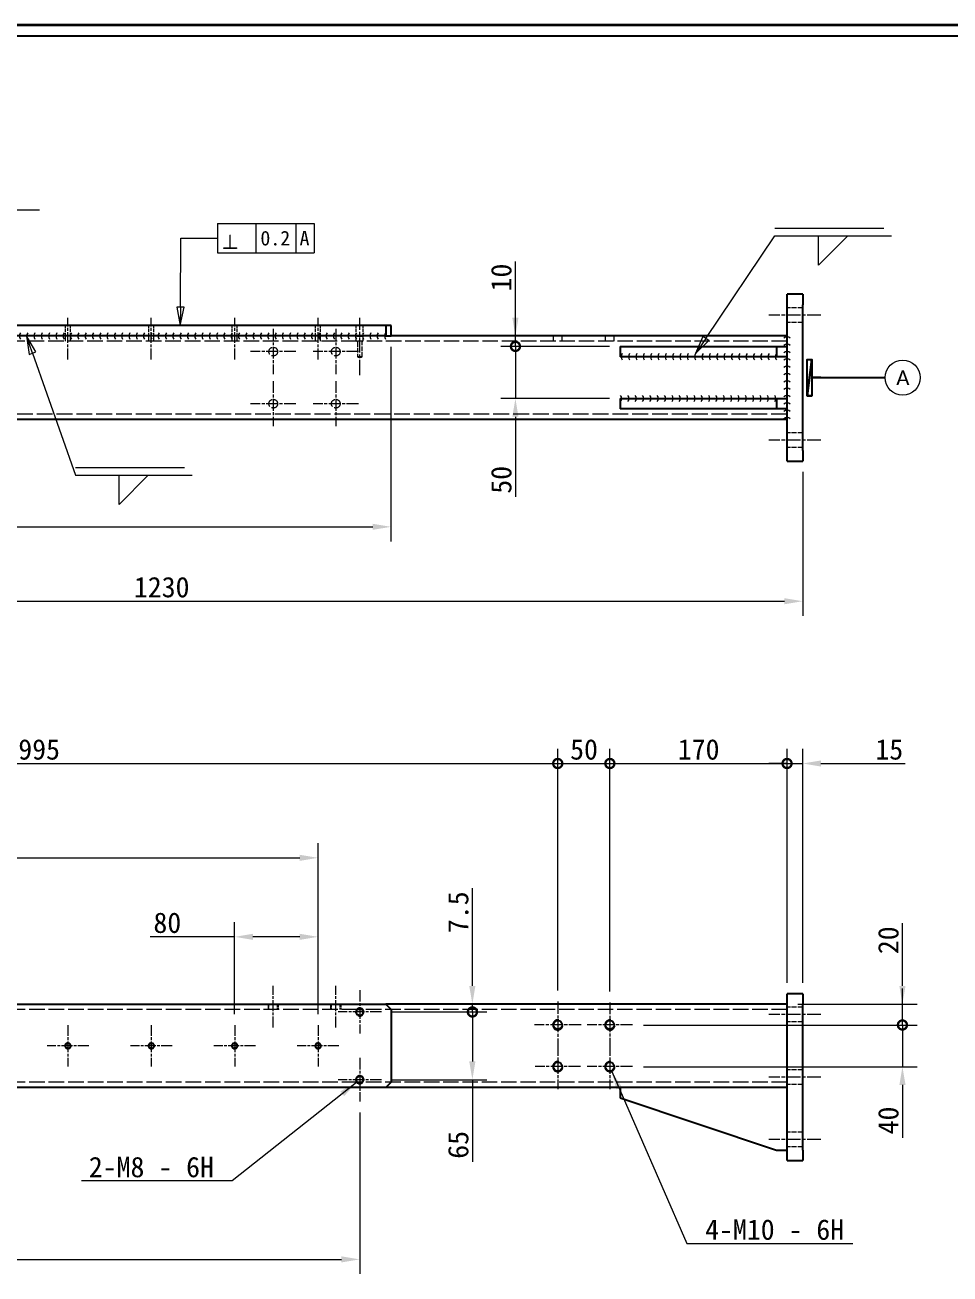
# Model space of a CAD drawing. Header units: millimetres. Extents: x 42 to 2902, y 38 to 2041.
# Drawn here: x 929 to 1816, y 842 to 2041 of the extents above; entities that cross this region are included whole.
import ezdxf

# ---------------------------------------------------------------- set-up
doc = ezdxf.new("R2010")
doc.units = ezdxf.units.MM
doc.header["$LTSCALE"] = 7
doc.linetypes.add('CHAIN', pattern=[0.3543, 0.2362, -0.0295, 0.0591, -0.0295])
doc.linetypes.add('DASHED', pattern=[0.2067, 0.1654, -0.0413])
for name, color, linetype, lineweight, true_color in [('中心标记 (ISO)', 1, 'CHAIN', 18, 0xff0000), ('中心线 (ISO)', 1, 'CHAIN', 18, 0xff0000), ('尺寸 (ISO)', 7, 'Continuous', 18, 0x008000), ('符号 (ISO)', 7, 'Continuous', 18, 0x008000), ('隐藏 (ISO)', 5, 'DASHED', 18, 0x0000ff)]:
    doc.layers.add(name, color=color, linetype=linetype, lineweight=lineweight, true_color=true_color)
for name, color, linetype, lineweight in [('可见 (ISO)', 7, 'Continuous', 25), ('可见窄的 (ISO)', 7, 'Continuous', 18), ('图框 (ISO)', 7, 'Continuous', 35)]:
    doc.layers.add(name, color=color, linetype=linetype, lineweight=lineweight)
doc.styles.add('文本样式100', font='AIGDT___.TTF')
doc.styles.add('文本样式179', font='calibri.ttf')
doc.styles.add('文本样式74', font='SimSun.ttf')
doc.styles.add('最新国标', font='simfang.ttf')
doc.styles.add('注释文本 (ISO)', font='simfang.ttf')
doc.dimstyles.new('默认 (GB)', dxfattribs={"dimscale": 7, "dimtxt": 2.8, "dimasz": 2.5, "dimexe": 2, "dimexo": 1.5, "dimgap": 0.5, "dimtad": 1, "dimtoh": 1, "dimdsep": 46, "dimtxsty": '最新国标', "dimcen": 0.09, "dimdle": 10, "dimclrd": 256, "dimclre": 256, "dimclrt": 256, "dimaunit": 1, "dimadec": 3, "dimazin": 2, "dimtfac": 0.535714, "dimtdec": 3, "dimtmove": 0, "dimatfit": 3, "dimfxl": 0, "dimtolj": 1, "dimlwd": -1, "dimlwe": -1, "dimarcsym": 0})
doc.dimstyles.new('默认 (GB)$7', dxfattribs={"dimscale": 7, "dimtxt": 2.8, "dimasz": 2.5, "dimexe": 2, "dimexo": 1.5, "dimgap": 0.5, "dimtad": 1, "dimtoh": 1, "dimdsep": 46, "dimtxsty": '最新国标', "dimcen": 0.09, "dimdle": 10, "dimclrd": 256, "dimclre": 256, "dimclrt": 256, "dimaunit": 1, "dimadec": 3, "dimazin": 2, "dimtfac": 0.535714, "dimtdec": 3, "dimtmove": 0, "dimatfit": 3, "dimfxl": 0, "dimtolj": 1, "dimlwd": -1, "dimlwe": -1, "dimarcsym": 0})

# ---------------------------------------------------------------- blocks, each defined once
blk = doc.blocks.new('图框 最新国标')
at = {"layer": '图框 (ISO)'}
blk.add_line((6, 291.5), (414.5, 291.5), dxfattribs=at)
at = {"layer": '图框 (ISO)', "color": 7, "linetype": 'Continuous', "lineweight": 25}
blk.add_line((18, 290), (413, 290), dxfattribs=at)
blk.add_line((18, 290), (413, 290), dxfattribs=at)
at = {"layer": '图框 (ISO)', "style": '文本样式74'}
blk.add_attdef('零件代号_001', (44.45, 287.25), '', height=2.5, rotation=180, dxfattribs=at)
blk = doc.blocks.new('*D6')
at = {"layer": 'Defpoints', "color": 0, "transparency": 16777216}
for p in [(445.1, 1662.1), (1675.1, 1622.1), (1675.1, 1487.6)]:
    blk.add_point(p, dxfattribs=at)
at = {"layer": '尺寸 (ISO)', "color": 116, "true_color": 0x00803f, "transparency": 16777216}
for p, q in [((445.1, 1651.6), (445.1, 1473.6)), ((1675.1, 1611.6), (1675.1, 1473.6)), ((462.6, 1487.6), (1657.6, 1487.6))]:
    blk.add_line(p, q, dxfattribs=at)
for points in [[(462.6, 1490.5), (462.6, 1484.7), (445.1, 1487.6)], [(1657.6, 1490.5), (1657.6, 1484.7), (1675.1, 1487.6)]]:
    blk.add_solid(points, dxfattribs=at)
at = {"layer": '尺寸 (ISO)', "transparency": 16777216, "insert": (1060.1, 1501), "char_height": 19.6, "attachment_point": 5, "style": '最新国标'}
blk.add_mtext('\\A1;1230', dxfattribs=at)
blk = doc.blocks.new('_DotSmall')
at = {"color": 0, "linetype": 'ByBlock', "const_width": 0.5}
blk.add_lwpolyline([(-0.0625, 0, 1), (0.0625, 0, 1)], format="xyb", close=True, dxfattribs=at)
blk = doc.blocks.new('*D7')
at = {"layer": 'Defpoints', "color": 0, "transparency": 16777216}
for p in [(1399.5, 1742.1), (1660.1, 1742.1), (1500.1, 1732.1)]:
    blk.add_point(p, dxfattribs=at)
at = {"layer": '尺寸 (ISO)', "color": 116, "true_color": 0x00803f, "transparency": 16777216}
for p, q in [((1399.5, 1759.6), (1399.5, 1813.7)), ((1399.5, 1732.1), (1399.5, 1742.1)), ((1489.6, 1732.1), (1385.5, 1732.1)), ((1399.5, 1732.1), (1399.5, 1714.6))]:
    blk.add_line(p, q, dxfattribs=at)
blk.add_solid([(1396.5, 1759.6), (1402.4, 1759.6), (1399.5, 1742.1)], dxfattribs=at)
at = {"layer": '尺寸 (ISO)', "color": 116, "true_color": 0x00803f, "transparency": 16777216, "xscale": 17.5, "yscale": 17.5, "zscale": 17.5, "rotation": 90}
blk.add_blockref('_DotSmall', (1399.5, 1732.1), dxfattribs=at)
at = {"layer": '尺寸 (ISO)', "transparency": 16777216, "insert": (1386, 1798.2), "char_height": 19.6, "attachment_point": 5, "rotation": 90, "style": '最新国标'}
blk.add_mtext('\\A1;10', dxfattribs=at)
blk = doc.blocks.new('*D9')
at = {"layer": 'Defpoints', "color": 0, "transparency": 16777216}
for p in [(1399.5, 1732.1), (1500.1, 1732.1), (1500.1, 1682.1)]:
    blk.add_point(p, dxfattribs=at)
at = {"layer": '尺寸 (ISO)', "color": 116, "true_color": 0x00803f, "transparency": 16777216}
for p, q in [((1399.5, 1732.1), (1399.5, 1767.1)), ((1489.6, 1732.1), (1385.5, 1732.1)), ((1399.5, 1732.1), (1399.5, 1682.1)), ((1489.6, 1682.1), (1385.5, 1682.1)), ((1399.5, 1664.6), (1399.5, 1587.8))]:
    blk.add_line(p, q, dxfattribs=at)
blk.add_solid([(1396.5, 1664.6), (1402.4, 1664.6), (1399.5, 1682.1)], dxfattribs=at)
at = {"layer": '尺寸 (ISO)', "color": 116, "true_color": 0x00803f, "transparency": 16777216, "xscale": 17.5, "yscale": 17.5, "zscale": 17.5, "rotation": 270}
blk.add_blockref('_DotSmall', (1399.5, 1732.1), dxfattribs=at)
at = {"layer": '尺寸 (ISO)', "transparency": 16777216, "insert": (1386, 1604.1), "char_height": 19.6, "attachment_point": 5, "rotation": 90, "style": '最新国标'}
blk.add_mtext('\\A1;50', dxfattribs=at)
blk = doc.blocks.new('*D11')
at = {"layer": 'Defpoints', "color": 0, "transparency": 16777216}
for p in [(1210.1, 1241.4), (490.1, 1081), (1210.1, 1081)]:
    blk.add_point(p, dxfattribs=at)
at = {"layer": '尺寸 (ISO)', "color": 116, "true_color": 0x00803f, "transparency": 16777216}
for p, q in [((490.1, 1091.5), (490.1, 1255.4)), ((1210.1, 1091.5), (1210.1, 1255.4)), ((490.1, 1241.4), (1192.6, 1241.4))]:
    blk.add_line(p, q, dxfattribs=at)
blk.add_solid([(1192.6, 1244.3), (1192.6, 1238.5), (1210.1, 1241.4)], dxfattribs=at)
at = {"layer": '尺寸 (ISO)', "color": 116, "true_color": 0x00803f, "transparency": 16777216, "xscale": 17.5, "yscale": 17.5, "zscale": 17.5, "rotation": 180}
blk.add_blockref('_DotSmall', (490.1, 1241.4), dxfattribs=at)
at = {"layer": '尺寸 (ISO)', "transparency": 16777216, "insert": (850.1, 1256.4), "char_height": 19.6, "attachment_point": 5, "style": '最新国标'}
blk.add_mtext('\\A1;\\fFangSong|b0|i0;9×80（=720）', dxfattribs=at)
blk = doc.blocks.new('*D12')
at = {"layer": 'Defpoints', "color": 0, "transparency": 16777216}
for p in [(1130.1, 1165.6), (1130.1, 1081), (1210.1, 1081)]:
    blk.add_point(p, dxfattribs=at)
at = {"layer": '尺寸 (ISO)', "color": 116, "true_color": 0x00803f, "transparency": 16777216}
for p, q in [((1130.1, 1091.5), (1130.1, 1179.6)), ((1210.1, 1091.5), (1210.1, 1179.6)), ((1130.1, 1165.6), (1049, 1165.6)), ((1192.6, 1165.6), (1147.6, 1165.6))]:
    blk.add_line(p, q, dxfattribs=at)
for points in [[(1147.6, 1168.5), (1147.6, 1162.7), (1130.1, 1165.6)], [(1192.6, 1168.5), (1192.6, 1162.7), (1210.1, 1165.6)]]:
    blk.add_solid(points, dxfattribs=at)
at = {"layer": '尺寸 (ISO)', "transparency": 16777216, "insert": (1065.5, 1179), "char_height": 19.6, "attachment_point": 5, "style": '最新国标'}
blk.add_mtext('\\A1;80', dxfattribs=at)
blk = doc.blocks.new('*D14')
at = {"layer": 'Defpoints', "color": 0, "transparency": 16777216}
for p in [(445.1, 1011), (1250.1, 1007.7), (1250.1, 856.1)]:
    blk.add_point(p, dxfattribs=at)
at = {"layer": '尺寸 (ISO)', "color": 116, "true_color": 0x00803f, "transparency": 16777216}
for p, q in [((445.1, 1000.5), (445.1, 842.1)), ((1250.1, 997.2), (1250.1, 842.1)), ((462.6, 856.1), (1232.6, 856.1))]:
    blk.add_line(p, q, dxfattribs=at)
for points in [[(462.6, 859), (462.6, 853.2), (445.1, 856.1)], [(1232.6, 859), (1232.6, 853.2), (1250.1, 856.1)]]:
    blk.add_solid(points, dxfattribs=at)
at = {"layer": '尺寸 (ISO)', "transparency": 16777216, "insert": (847.6, 869.5), "char_height": 19.6, "attachment_point": 5, "style": '最新国标'}
blk.add_mtext('\\A1;805', dxfattribs=at)
blk = doc.blocks.new('*D15')
at = {"layer": 'Defpoints', "color": 0, "transparency": 16777216}
for p in [(1271, 1093.5), (1358.2, 1093.5), (1271, 1028.5)]:
    blk.add_point(p, dxfattribs=at)
at = {"layer": '尺寸 (ISO)', "color": 116, "true_color": 0x00803f, "transparency": 16777216}
for p, q in [((1281.5, 1093.5), (1372.2, 1093.5)), ((1358.2, 1093.5), (1358.2, 1046)), ((1281.5, 1028.5), (1372.2, 1028.5)), ((1358.2, 1028.5), (1358.2, 949.8))]:
    blk.add_line(p, q, dxfattribs=at)
blk.add_solid([(1355.2, 1046), (1361.1, 1046), (1358.2, 1028.5)], dxfattribs=at)
at = {"layer": '尺寸 (ISO)', "color": 116, "true_color": 0x00803f, "transparency": 16777216, "xscale": 17.5, "yscale": 17.5, "zscale": 17.5, "rotation": 90}
blk.add_blockref('_DotSmall', (1358.2, 1093.5), dxfattribs=at)
at = {"layer": '尺寸 (ISO)', "transparency": 16777216, "insert": (1344.7, 966), "char_height": 19.6, "attachment_point": 5, "rotation": 90, "style": '最新国标'}
blk.add_mtext('\\A1;65', dxfattribs=at)
blk = doc.blocks.new('*D16')
at = {"layer": 'Defpoints', "color": 0, "transparency": 16777216}
for p in [(1271, 1093.5), (1358.2, 1101), (1660.1, 1101)]:
    blk.add_point(p, dxfattribs=at)
at = {"layer": '尺寸 (ISO)', "color": 116, "true_color": 0x00803f, "transparency": 16777216}
for p, q in [((1358.2, 1118.5), (1358.2, 1212.4)), ((1281.5, 1093.5), (1372.2, 1093.5)), ((1358.2, 1093.5), (1358.2, 1101)), ((1358.2, 1093.5), (1358.2, 1076))]:
    blk.add_line(p, q, dxfattribs=at)
blk.add_solid([(1355.2, 1118.5), (1361.1, 1118.5), (1358.2, 1101)], dxfattribs=at)
at = {"layer": '尺寸 (ISO)', "color": 116, "true_color": 0x00803f, "transparency": 16777216, "xscale": 17.5, "yscale": 17.5, "zscale": 17.5, "rotation": 90}
blk.add_blockref('_DotSmall', (1358.2, 1093.5), dxfattribs=at)
at = {"layer": '尺寸 (ISO)', "transparency": 16777216, "insert": (1344.7, 1189.2), "char_height": 19.6, "attachment_point": 5, "rotation": 90, "style": '最新国标'}
blk.add_mtext('\\A1;7.5', dxfattribs=at)
blk = doc.blocks.new('Caterpillar2')
at = {"layer": '符号 (ISO)'}
for centre in [(67.48, 248.87), (68.48, 248.87), (69.48, 248.87), (70.48, 248.87), (71.48, 248.87), (72.48, 248.87), (73.49, 248.87), (74.49, 248.87), (75.49, 248.87), (76.49, 248.87), (77.49, 248.87), (78.49, 248.87), (79.49, 248.87), (80.49, 248.87), (81.49, 248.87), (82.5, 248.87), (83.5, 248.87), (84.5, 248.87), (85.5, 248.87), (86.5, 248.87), (87.5, 248.87), (88.5, 248.87), (89.5, 248.87), (90.5, 248.87), (91.51, 248.87), (92.51, 248.87), (93.51, 248.87), (94.51, 248.87), (95.51, 248.87), (96.51, 248.87), (97.51, 248.87), (98.51, 248.87), (99.51, 248.87), (100.52, 248.87), (101.52, 248.87), (102.52, 248.87), (103.52, 248.87), (104.52, 248.87), (105.52, 248.87), (106.52, 248.87), (107.52, 248.87), (108.52, 248.87), (109.53, 248.87), (110.53, 248.87), (111.53, 248.87), (112.53, 248.87), (113.53, 248.87), (114.53, 248.87), (115.53, 248.87), (116.53, 248.87), (117.53, 248.87), (118.54, 248.87), (119.54, 248.87), (120.54, 248.87), (121.54, 248.87), (122.54, 248.87), (123.54, 248.87), (124.54, 248.87), (125.54, 248.87), (126.54, 248.87), (127.55, 248.87), (128.55, 248.87), (129.55, 248.87), (130.55, 248.87), (131.55, 248.87), (132.55, 248.87), (133.55, 248.87), (134.55, 248.87), (135.55, 248.87), (136.56, 248.87), (137.56, 248.87), (138.56, 248.87), (139.56, 248.87), (140.56, 248.87), (141.56, 248.87), (142.56, 248.87), (143.56, 248.87), (144.56, 248.87), (145.57, 248.87), (146.57, 248.87), (147.57, 248.87), (148.57, 248.87), (149.57, 248.87), (150.57, 248.87), (151.57, 248.87), (152.57, 248.87), (153.57, 248.87), (154.58, 248.87), (155.58, 248.87), (156.58, 248.87), (157.58, 248.87), (158.58, 248.87), (159.58, 248.87), (160.58, 248.87), (161.58, 248.87), (162.58, 248.87), (163.59, 248.87), (164.59, 248.87), (165.59, 248.87), (166.59, 248.87), (167.59, 248.87), (168.59, 248.87), (169.59, 248.87), (170.59, 248.87), (171.59, 248.87), (172.6, 248.87), (173.6, 248.87), (174.6, 248.87), (175.6, 248.87), (176.6, 248.87), (177.6, 248.87), (178.6, 248.87), (179.6, 248.87), (180.6, 248.87), (181.6, 248.87), (182.61, 248.87)]:
    blk.add_arc(centre, 0.643, 138.1897, 221.8103, dxfattribs=at)
blk = doc.blocks.new('Caterpillar3')
at = {"layer": '符号 (ISO)'}
for centre in [(215.05, 246.02), (216.06, 246.02), (217.06, 246.02), (218.07, 246.02), (219.07, 246.02), (220.08, 246.02), (221.09, 246.02), (222.09, 246.02), (223.1, 246.02), (224.1, 246.02), (225.11, 246.02), (226.12, 246.02), (227.12, 246.02), (228.13, 246.02), (229.13, 246.02), (230.14, 246.02), (231.15, 246.02), (232.15, 246.02), (233.16, 246.02), (234.16, 246.02), (235.17, 246.02), (236.18, 246.02)]:
    blk.add_arc(centre, 0.643, 138.1897, 221.8103, dxfattribs=at)
blk = doc.blocks.new('Caterpillar4')
at = {"layer": '符号 (ISO)'}
for centre in [(213.86, 240.3), (214.87, 240.3), (215.88, 240.3), (216.88, 240.3), (217.89, 240.3), (218.89, 240.3), (219.9, 240.3), (220.91, 240.3), (221.91, 240.3), (222.92, 240.3), (223.93, 240.3), (224.93, 240.3), (225.94, 240.3), (226.94, 240.3), (227.95, 240.3), (228.96, 240.3), (229.96, 240.3), (230.97, 240.3), (231.97, 240.3), (232.98, 240.3), (233.99, 240.3), (234.99, 240.3)]:
    blk.add_arc(centre, 0.643, 318.1897, 41.8103, dxfattribs=at)
blk = doc.blocks.new('Caterpillar5')
at = {"layer": '符号 (ISO)'}
for centre in [(237.16, 248.1), (237.16, 247.09), (237.16, 246.09), (237.16, 245.08), (237.16, 244.08), (237.16, 243.07), (237.16, 242.07), (237.16, 241.06), (237.16, 240.06), (237.16, 239.05), (237.16, 238.05), (237.16, 237.04)]:
    blk.add_arc(centre, 0.643, 48.1897, 131.8103, dxfattribs=at)
blk = doc.blocks.new('焊接符号标识符1')
at = {"layer": '符号 (ISO)'}
for p, q in [((133.74, 246.52), (132.91, 248.87)), ((134.21, 246.68), (132.91, 248.87)), ((132.91, 248.87), (133.27, 246.35)), ((133.27, 246.35), (134.21, 246.68)), ((133.74, 246.52), (139.61, 229.78)), ((139.61, 229.78), (155.61, 229.78)), ((145.61, 229.78), (149.61, 229.78)), ((149.61, 229.78), (145.61, 225.78)), ((145.61, 225.78), (145.61, 229.78))]:
    blk.add_line(p, q, dxfattribs=at)
at = {"layer": '符号 (ISO)', "linetype": 'DASHED', "ltscale": 12.901145}
blk.add_line((139.61, 230.83), (155.61, 230.83), dxfattribs=at)
at = {"layer": '符号 (ISO)', "flags": 128}
blk.add_lwpolyline([(134.21, 246.68), (132.91, 248.87), (133.27, 246.35), (134.21, 246.68)], dxfattribs=at)
at = {"layer": '符号 (ISO)'}
blk.add_solid([(134.21, 246.68), (132.91, 248.87), (133.27, 246.35), (134.21, 246.68)], dxfattribs=at)
blk = doc.blocks.new('焊接符号标识符3')
at = {"layer": '符号 (ISO)'}
for p, q in [((226.03, 248.52), (235.48, 262.59)), ((235.48, 262.59), (251.48, 262.59)), ((241.48, 262.59), (245.48, 262.59)), ((245.48, 262.59), (241.48, 258.59)), ((241.48, 258.59), (241.48, 262.59)), ((225.61, 248.8), (224.63, 246.45)), ((226.03, 248.52), (224.63, 246.45)), ((226.44, 248.24), (225.61, 248.8)), ((224.63, 246.45), (226.44, 248.24))]:
    blk.add_line(p, q, dxfattribs=at)
at = {"layer": '符号 (ISO)', "linetype": 'DASHED', "ltscale": 12.901145}
blk.add_line((235.48, 263.64), (251.48, 263.64), dxfattribs=at)
at = {"layer": '符号 (ISO)', "flags": 128}
blk.add_lwpolyline([(225.61, 248.8), (224.63, 246.45), (226.44, 248.24), (225.61, 248.8)], dxfattribs=at)
at = {"layer": '符号 (ISO)'}
blk.add_solid([(225.61, 248.8), (224.63, 246.45), (226.44, 248.24), (225.61, 248.8)], dxfattribs=at)
blk = doc.blocks.new('*D40')
at = {"layer": 'Defpoints', "color": 0, "transparency": 16777216}
for p in [(1660.1, 1331.9), (1490.1, 1102.7), (1660.1, 1111)]:
    blk.add_point(p, dxfattribs=at)
at = {"layer": '尺寸 (ISO)', "color": 116, "true_color": 0x00803f, "transparency": 16777216}
for p, q in [((1490.1, 1113.2), (1490.1, 1345.9)), ((1660.1, 1121.5), (1660.1, 1345.9)), ((1490.1, 1331.9), (1660.1, 1331.9))]:
    blk.add_line(p, q, dxfattribs=at)
at = {"layer": '尺寸 (ISO)', "color": 116, "true_color": 0x00803f, "transparency": 16777216, "xscale": 17.5, "yscale": 17.5, "zscale": 17.5, "rotation": 180}
blk.add_blockref('_DotSmall', (1490.1, 1331.9), dxfattribs=at)
at = {"layer": '尺寸 (ISO)', "color": 116, "true_color": 0x00803f, "transparency": 16777216, "xscale": 17.5, "yscale": 17.5, "zscale": 17.5}
blk.add_blockref('_DotSmall', (1660.1, 1331.9), dxfattribs=at)
at = {"layer": '尺寸 (ISO)', "transparency": 16777216, "insert": (1575.3, 1345.3), "char_height": 19.6, "attachment_point": 5, "style": '最新国标'}
blk.add_mtext('\\A1;170', dxfattribs=at)
blk = doc.blocks.new('*D41')
at = {"layer": 'Defpoints', "color": 0, "transparency": 16777216}
for p in [(1675.1, 1331.9), (1660.1, 1111), (1675.1, 1111)]:
    blk.add_point(p, dxfattribs=at)
at = {"layer": '尺寸 (ISO)', "color": 116, "true_color": 0x00803f, "transparency": 16777216}
for p, q in [((1660.1, 1121.5), (1660.1, 1345.9)), ((1675.1, 1121.5), (1675.1, 1345.9)), ((1660.1, 1331.9), (1642.6, 1331.9)), ((1660.1, 1331.9), (1675.1, 1331.9)), ((1692.6, 1331.9), (1773.5, 1331.9))]:
    blk.add_line(p, q, dxfattribs=at)
blk.add_solid([(1692.6, 1334.8), (1692.6, 1329), (1675.1, 1331.9)], dxfattribs=at)
at = {"layer": '尺寸 (ISO)', "color": 116, "true_color": 0x00803f, "transparency": 16777216, "xscale": 17.5, "yscale": 17.5, "zscale": 17.5}
blk.add_blockref('_DotSmall', (1660.1, 1331.9), dxfattribs=at)
at = {"layer": '尺寸 (ISO)', "transparency": 16777216, "insert": (1758.2, 1345.3), "char_height": 19.6, "attachment_point": 5, "style": '最新国标'}
blk.add_mtext('\\A1;15', dxfattribs=at)
blk = doc.blocks.new('*D42')
at = {"layer": 'Defpoints', "color": 0, "transparency": 16777216}
for p in [(1440.1, 1331.9), (445.1, 1111), (1440.1, 1103.5)]:
    blk.add_point(p, dxfattribs=at)
at = {"layer": '尺寸 (ISO)', "color": 116, "true_color": 0x00803f, "transparency": 16777216}
for p, q in [((445.1, 1121.5), (445.1, 1345.9)), ((1440.1, 1114), (1440.1, 1345.9)), ((462.6, 1331.9), (1440.1, 1331.9))]:
    blk.add_line(p, q, dxfattribs=at)
blk.add_solid([(462.6, 1334.8), (462.6, 1329), (445.1, 1331.9)], dxfattribs=at)
at = {"layer": '尺寸 (ISO)', "color": 116, "true_color": 0x00803f, "transparency": 16777216, "xscale": 17.5, "yscale": 17.5, "zscale": 17.5}
blk.add_blockref('_DotSmall', (1440.1, 1331.9), dxfattribs=at)
at = {"layer": '尺寸 (ISO)', "transparency": 16777216, "insert": (942.5, 1345.3), "char_height": 19.6, "attachment_point": 5, "style": '最新国标'}
blk.add_mtext('\\A1;995', dxfattribs=at)
blk = doc.blocks.new('*D43')
at = {"layer": 'Defpoints', "color": 0, "transparency": 16777216}
for p in [(1490.1, 1331.9), (1440.1, 1103.5), (1490.1, 1102.7)]:
    blk.add_point(p, dxfattribs=at)
at = {"layer": '尺寸 (ISO)', "color": 116, "true_color": 0x00803f, "transparency": 16777216}
for p, q in [((1440.1, 1114), (1440.1, 1345.9)), ((1490.1, 1113.2), (1490.1, 1345.9)), ((1440.1, 1331.9), (1490.1, 1331.9))]:
    blk.add_line(p, q, dxfattribs=at)
at = {"layer": '尺寸 (ISO)', "color": 116, "true_color": 0x00803f, "transparency": 16777216, "xscale": 17.5, "yscale": 17.5, "zscale": 17.5}
blk.add_blockref('_DotSmall', (1440.1, 1331.9), dxfattribs=at)
at = {"layer": '尺寸 (ISO)', "color": 116, "true_color": 0x00803f, "transparency": 16777216, "xscale": 17.5, "yscale": 17.5, "zscale": 17.5, "rotation": 180}
blk.add_blockref('_DotSmall', (1490.1, 1331.9), dxfattribs=at)
at = {"layer": '尺寸 (ISO)', "transparency": 16777216, "insert": (1465.3, 1345.3), "char_height": 19.6, "attachment_point": 5, "style": '最新国标'}
blk.add_mtext('\\A1;50', dxfattribs=at)
blk = doc.blocks.new('*D44')
at = {"layer": 'Defpoints', "color": 0, "transparency": 16777216}
for p in [(1511.8, 1081), (1770.8, 1081), (1511.8, 1041)]:
    blk.add_point(p, dxfattribs=at)
at = {"layer": '尺寸 (ISO)', "color": 116, "true_color": 0x00803f, "transparency": 16777216}
for p, q in [((1770.8, 1081), (1770.8, 1116)), ((1522.3, 1081), (1784.8, 1081)), ((1770.8, 1081), (1770.8, 1041)), ((1522.3, 1041), (1784.8, 1041)), ((1770.8, 1023.5), (1770.8, 972.8))]:
    blk.add_line(p, q, dxfattribs=at)
blk.add_solid([(1767.9, 1023.5), (1773.8, 1023.5), (1770.8, 1041)], dxfattribs=at)
at = {"layer": '尺寸 (ISO)', "color": 116, "true_color": 0x00803f, "transparency": 16777216, "xscale": 17.5, "yscale": 17.5, "zscale": 17.5, "rotation": 270}
blk.add_blockref('_DotSmall', (1770.8, 1081), dxfattribs=at)
at = {"layer": '尺寸 (ISO)', "transparency": 16777216, "insert": (1757.4, 989.4), "char_height": 19.6, "attachment_point": 5, "rotation": 90, "style": '最新国标'}
blk.add_mtext('\\A1;40', dxfattribs=at)
blk = doc.blocks.new('*D45')
at = {"layer": 'Defpoints', "color": 0, "transparency": 16777216}
for p in [(1660.1, 1101), (1770.8, 1101), (1511.8, 1081)]:
    blk.add_point(p, dxfattribs=at)
at = {"layer": '尺寸 (ISO)', "color": 116, "true_color": 0x00803f, "transparency": 16777216}
for p, q in [((1770.8, 1118.5), (1770.8, 1178.7)), ((1670.6, 1101), (1784.8, 1101)), ((1770.8, 1081), (1770.8, 1101)), ((1522.3, 1081), (1784.8, 1081)), ((1770.8, 1081), (1770.8, 1063.5))]:
    blk.add_line(p, q, dxfattribs=at)
blk.add_solid([(1767.9, 1118.5), (1773.8, 1118.5), (1770.8, 1101)], dxfattribs=at)
at = {"layer": '尺寸 (ISO)', "color": 116, "true_color": 0x00803f, "transparency": 16777216, "xscale": 17.5, "yscale": 17.5, "zscale": 17.5, "rotation": 90}
blk.add_blockref('_DotSmall', (1770.8, 1081), dxfattribs=at)
at = {"layer": '尺寸 (ISO)', "transparency": 16777216, "insert": (1757.4, 1162.3), "char_height": 19.6, "attachment_point": 5, "rotation": 90, "style": '最新国标'}
blk.add_mtext('\\A1;20', dxfattribs=at)
blk = doc.blocks.new('GDT 标识符号(&T)1')
at = {"layer": '符号 (ISO)'}
for p, q in [((159.08, 264.28), (172.32, 264.28)), ((159.08, 264.28), (159.08, 260.28)), ((164.33, 264.28), (164.33, 260.28)), ((169.82, 264.28), (169.82, 260.28)), ((172.32, 264.28), (172.32, 260.28)), ((154.01, 252.8), (154.08, 262.28)), ((154.08, 262.28), (159.08, 262.28)), ((159.08, 260.28), (172.32, 260.28)), ((153.51, 252.81), (153.99, 250.3)), ((154.51, 252.8), (153.51, 252.81)), ((154.01, 252.8), (153.99, 250.3)), ((153.99, 250.3), (154.51, 252.8))]:
    blk.add_line(p, q, dxfattribs=at)
at = {"layer": '符号 (ISO)', "flags": 128}
blk.add_lwpolyline([(153.51, 252.81), (153.99, 250.3), (154.51, 252.8), (153.51, 252.81)], dxfattribs=at)
at = {"layer": '符号 (ISO)'}
blk.add_solid([(153.51, 252.81), (153.99, 250.3), (154.51, 252.8), (153.51, 252.81)], dxfattribs=at)
at = {"layer": '符号 (ISO)', "char_height": 2, "attachment_point": 7}
for s, insert, style in [('b', (159.73, 260.81), '文本样式100'), ('0.2', (164.97, 261.25), '注释文本 (ISO)'), ('A', (170.34, 261.28), '注释文本 (ISO)')]:
    blk.add_mtext(s, dxfattribs=dict(at, insert=insert, style=style))
blk = doc.blocks.new('基准标识符号1')
at = {"layer": '符号 (ISO)', "lineweight": 25}
for p, q in [((241.81, 243.16), (240.56, 243.16)), ((240.56, 243.16), (241.81, 243.16)), ((241.81, 243.16), (250.59, 243.16))]:
    blk.add_line(p, q, dxfattribs=at)
at = {"layer": '符号 (ISO)', "lineweight": 25, "flags": 128}
for points in [[(239.93, 240.66), (239.93, 245.66), (240.56, 245.66), (239.93, 240.66)], [(239.93, 240.66), (240.56, 245.66), (240.56, 245.66), (239.93, 240.66)], [(239.93, 240.66), (240.56, 245.66), (240.56, 240.66), (239.93, 240.66)], [(239.93, 240.66), (240.56, 240.66), (239.93, 240.66), (239.93, 240.66)]]:
    blk.add_lwpolyline(points, dxfattribs=at)
at = {"layer": '符号 (ISO)'}
blk.add_circle((253, 243.16), 2.41, dxfattribs=at)
for points in [[(239.93, 240.66), (239.93, 245.66), (240.56, 245.66), (239.93, 240.66)], [(239.93, 240.66), (240.56, 245.66), (240.56, 245.66), (239.93, 240.66)], [(239.93, 240.66), (240.56, 245.66), (240.56, 240.66), (239.93, 240.66)], [(239.93, 240.66), (240.56, 240.66), (239.93, 240.66)]]:
    blk.add_solid(points, dxfattribs=at)
at = {"layer": '符号 (ISO)', "insert": (252.13, 242.16), "char_height": 2, "attachment_point": 7, "style": '文本样式179'}
blk.add_mtext('A', dxfattribs=at)
blk = doc.blocks.new('*D49')
at = {"layer": 'Defpoints', "color": 0, "transparency": 16777216}
for p in [(1280.1, 1742.1), (445.1, 1662.1), (1280.1, 1559)]:
    blk.add_point(p, dxfattribs=at)
at = {"layer": '尺寸 (ISO)', "color": 116, "true_color": 0x00803f, "transparency": 16777216}
for p, q in [((1280.1, 1731.6), (1280.1, 1545)), ((445.1, 1651.6), (445.1, 1545)), ((462.6, 1559), (1262.6, 1559))]:
    blk.add_line(p, q, dxfattribs=at)
for points in [[(462.6, 1561.9), (462.6, 1556.1), (445.1, 1559)], [(1262.6, 1561.9), (1262.6, 1556.1), (1280.1, 1559)]]:
    blk.add_solid(points, dxfattribs=at)
at = {"layer": '尺寸 (ISO)', "transparency": 16777216, "insert": (862.6, 1572.4), "char_height": 19.6, "attachment_point": 5, "style": '最新国标'}
blk.add_mtext('\\A1;835', dxfattribs=at)

msp = doc.modelspace()

# ---------------------------------------------------------------- linework, layer by layer
at = {"layer": '中心标记 (ISO)', "ltscale": 6.885576}
for p, q in [((1167.1441, 1748.8121), (1167.1441, 1705.4361)), ((1227.1441, 1748.8121), (1227.1441, 1705.4361)), ((1188.8321, 1727.1241), (1145.4561, 1727.1241)), ((1248.8321, 1727.1241), (1205.4561, 1727.1241)), ((1167.1441, 1698.8121), (1167.1441, 1655.4361)), ((1227.1441, 1698.8121), (1227.1441, 1655.4361)), ((1188.8321, 1677.1241), (1145.4561, 1677.1241)), ((1248.8321, 1677.1241), (1205.4561, 1677.1241)), ((1490.1441, 1102.7187), (1490.1441, 1059.3427)), ((1511.8321, 1081.0307), (1468.4561, 1081.0307)), ((1440.1441, 1062.7187), (1440.1441, 1019.3427)), ((1490.1441, 1062.7187), (1490.1441, 1019.3427)), ((1461.8321, 1041.0307), (1418.4561, 1041.0307)), ((1511.8321, 1041.0307), (1468.4561, 1041.0307))]:
    msp.add_line(p, q, dxfattribs=at)
at = {"layer": '中心标记 (ISO)', "ltscale": 6.611108}
for p, q in [((1250.1441, 1114.3542), (1250.1441, 1072.7072)), ((1270.9676, 1093.5307), (1229.3206, 1093.5307)), ((1250.1441, 1049.3542), (1250.1441, 1007.7072)), ((1270.9676, 1028.5307), (1229.3206, 1028.5307))]:
    msp.add_line(p, q, dxfattribs=at)
at = {"layer": '中心标记 (ISO)', "ltscale": 7.143376}
for p, q in [((1440.1441, 1103.5307), (1440.1441, 1058.5307)), ((1462.6441, 1081.0307), (1417.6441, 1081.0307))]:
    msp.add_line(p, q, dxfattribs=at)
at = {"layer": '中心标记 (ISO)', "ltscale": 6.336481}
for p, q in [((970.1441, 1080.9892), (970.1441, 1041.0722)), ((1050.1441, 1080.9892), (1050.1441, 1041.0722)), ((1130.1441, 1080.9892), (1130.1441, 1041.0722)), ((1210.1441, 1080.9892), (1210.1441, 1041.0722)), ((990.1026, 1061.0307), (950.1856, 1061.0307)), ((1070.1026, 1061.0307), (1030.1856, 1061.0307)), ((1150.1026, 1061.0307), (1110.1856, 1061.0307)), ((1230.1026, 1061.0307), (1190.1856, 1061.0307))]:
    msp.add_line(p, q, dxfattribs=at)
at = {"layer": '中心线 (ISO)', "ltscale": 7.937096}
for p, q in [((1692.6441, 1762.1241), (1642.6441, 1762.1241)), ((1692.6441, 1642.1241), (1642.6441, 1642.1241)), ((1692.6441, 1091.0307), (1642.6441, 1091.0307)), ((1692.6441, 1031.0307), (1642.6441, 1031.0307)), ((1692.6441, 971.0307), (1642.6441, 971.0307))]:
    msp.add_line(p, q, dxfattribs=at)
at = {"layer": '中心线 (ISO)', "ltscale": 6.349657}
for p, q in [((970.1441, 1719.6241), (970.1441, 1759.6241)), ((1050.1441, 1719.6241), (1050.1441, 1759.6241)), ((1130.1441, 1719.6241), (1130.1441, 1759.6241)), ((1210.1441, 1719.6241), (1210.1441, 1759.6241)), ((1167.1441, 1078.5307), (1167.1441, 1118.5307)), ((1227.1441, 1078.5307), (1227.1441, 1118.5307))]:
    msp.add_line(p, q, dxfattribs=at)
at = {"layer": '中心线 (ISO)', "ltscale": 8.730815}
msp.add_line((1250.1441, 1704.6241), (1250.1441, 1759.6241), dxfattribs=at)
at = {"layer": '可见 (ISO)'}
for p, q in [((1660.1441, 1772.1241), (1660.1441, 1782.1241)), ((1675.1441, 1782.1241), (1660.1441, 1782.1241)), ((1675.1441, 1782.1241), (1675.1441, 1772.1241)), ((1660.1441, 1632.1241), (1660.1441, 1772.1241)), ((1675.1441, 1632.1241), (1675.1441, 1772.1241)), ((1275.1441, 1752.1241), (460.1441, 1752.1241)), ((1280.1441, 1752.1241), (1275.1441, 1752.1241)), ((1275.1441, 1752.1241), (1275.1441, 1742.1241)), ((1280.1441, 1742.1241), (1280.1441, 1752.1241)), ((1275.1441, 1742.1241), (460.1441, 1742.1241)), ((1275.1441, 1742.1241), (1280.1441, 1742.1241)), ((1660.1441, 1742.1241), (1280.1441, 1742.1241)), ((1500.1441, 1732.1241), (1500.1441, 1722.1241)), ((1500.1441, 1732.1241), (1650.1441, 1732.1241)), ((1650.1441, 1732.1241), (1650.1441, 1722.1241)), ((1650.1441, 1732.1241), (1660.1441, 1732.1241)), ((1650.1441, 1722.1241), (1500.1441, 1722.1241)), ((1660.1441, 1722.1241), (1650.1441, 1722.1241)), ((1500.1441, 1682.1241), (1500.1441, 1672.1241)), ((1500.1441, 1682.1241), (1650.1441, 1682.1241)), ((1650.1441, 1682.1241), (1650.1441, 1672.1241)), ((1650.1441, 1682.1241), (1660.1441, 1682.1241)), ((1650.1441, 1672.1241), (1500.1441, 1672.1241)), ((1660.1441, 1672.1241), (1650.1441, 1672.1241)), ((1660.1441, 1662.1241), (460.1441, 1662.1241)), ((1660.1441, 1622.1241), (1660.1441, 1632.1241)), ((1675.1441, 1632.1241), (1675.1441, 1622.1241)), ((1660.1441, 1622.1241), (1675.1441, 1622.1241)), ((1660.1441, 1101.0307), (1660.1441, 1111.0307)), ((1675.1441, 1111.0307), (1660.1441, 1111.0307)), ((1675.1441, 1111.0307), (1675.1441, 1101.0307)), ((460.1441, 1101.0307), (1275.1441, 1101.0307)), ((1660.1441, 1101.0307), (1275.1441, 1101.0307)), ((1275.1441, 1101.0307), (1280.1441, 1096.0307)), ((1280.1441, 1096.0307), (1280.1441, 1026.0307)), ((1660.1441, 961.0307), (1660.1441, 1101.0307)), ((1675.1441, 961.0307), (1675.1441, 1101.0307)), ((1275.1441, 1021.0307), (460.1441, 1021.0307)), ((1280.1441, 1026.0307), (1275.1441, 1021.0307)), ((1660.1441, 1021.0307), (1275.1441, 1021.0307)), ((1500.1441, 1021.0307), (1500.1441, 1011.0307)), ((1500.1441, 1011.0307), (1650.1441, 961.0307)), ((1650.1441, 961.0307), (1660.1441, 961.0307)), ((1660.1441, 951.0307), (1660.1441, 961.0307)), ((1675.1441, 961.0307), (1675.1441, 951.0307)), ((1660.1441, 951.0307), (1675.1441, 951.0307))]:
    msp.add_line(p, q, dxfattribs=at)
for centre, radius in [((1250.1441, 1093.5307), 3.3235), ((1440.1441, 1081.0307), 4.188), ((1490.1441, 1081.0307), 4.188), ((970.1441, 1061.0307), 2.4585), ((1050.1441, 1061.0307), 2.4585), ((1130.1441, 1061.0307), 2.4585), ((1210.1441, 1061.0307), 2.4585), ((1440.1441, 1041.0307), 4.188), ((1490.1441, 1041.0307), 4.188), ((1250.1441, 1028.5307), 3.3235)]:
    msp.add_circle(centre, radius, dxfattribs=at)
msp.add_open_spline([(1253.1098, 1742.1241), (1252.952, 1742.1241), (1252.7437, 1742.0991), (1252.2161, 1742.0241), (1251.8414, 1741.9631), (1251.0175, 1741.8698), (1250.5679, 1741.8403), (1249.7203, 1741.8403), (1249.2707, 1741.8698), (1248.4468, 1741.9631), (1248.0721, 1742.0241), (1247.5445, 1742.0991), (1247.3362, 1742.1241), (1247.1784, 1742.1241)], degree=3, knots=[0.7049892912, 0.7049892912, 0.7049892912, 0.7049892912, 0.8045269002, 0.8045269002, 0.9316682382, 0.9316682382, 1.0588095762, 1.0588095762, 1.1859509141, 1.1859509141, 1.3130922521, 1.3130922521, 1.4126298611, 1.4126298611, 1.4126298611, 1.4126298611], dxfattribs=at)
for points in [[(1252.334, 1096.0307), (1250.1441, 1096.0307), (1247.9542, 1096.0307)], [(1247.9542, 1026.0307), (1250.1441, 1026.0307), (1252.334, 1026.0307)]]:
    msp.add_rational_spline(points, [1, 1.3294, 1], degree=2, dxfattribs=at)
at = {"layer": '可见窄的 (ISO)'}
for centre, radius, start, end in [((1250.1441, 1093.5307), 4, 260, 170), ((1440.1441, 1081.0307), 5, 80, 350), ((1490.1441, 1081.0307), 5, 80, 350), ((970.1441, 1061.0307), 3, 260, 170), ((1050.1441, 1061.0307), 3, 260, 170), ((1130.1441, 1061.0307), 3, 260, 170), ((1210.1441, 1061.0307), 3, 260, 170), ((1440.1441, 1041.0307), 5, 80, 350), ((1490.1441, 1041.0307), 5, 80, 350), ((1250.1441, 1028.5307), 4, 260, 170)]:
    msp.add_arc(centre, radius, start, end, dxfattribs=at)
at = {"layer": '隐藏 (ISO)', "ltscale": 4.081393}
for p, q in [((1675.1441, 1769.1241), (1660.1441, 1769.1241)), ((1675.1441, 1755.1241), (1660.1441, 1755.1241)), ((1675.1441, 1649.1241), (1660.1441, 1649.1241)), ((1675.1441, 1635.1241), (1660.1441, 1635.1241)), ((1675.1441, 1098.0307), (1660.1441, 1098.0307)), ((1675.1441, 1084.0307), (1660.1441, 1084.0307)), ((1675.1441, 1038.0307), (1660.1441, 1038.0307)), ((1675.1441, 1024.0307), (1660.1441, 1024.0307)), ((1675.1441, 978.0307), (1660.1441, 978.0307)), ((1675.1441, 964.0307), (1660.1441, 964.0307))]:
    msp.add_line(p, q, dxfattribs=at)
at = {"layer": '隐藏 (ISO)', "ltscale": 2.720895}
for p, q in [((967.6856, 1742.1241), (967.6856, 1752.1241)), ((972.6026, 1742.1241), (972.6026, 1752.1241)), ((1047.6856, 1742.1241), (1047.6856, 1752.1241)), ((1052.6026, 1742.1241), (1052.6026, 1752.1241)), ((1127.6856, 1742.1241), (1127.6856, 1752.1241)), ((1132.6026, 1742.1241), (1132.6026, 1752.1241)), ((1207.6856, 1742.1241), (1207.6856, 1752.1241)), ((1212.6026, 1742.1241), (1212.6026, 1752.1241)), ((1246.8206, 1742.1241), (1246.8206, 1752.1241)), ((1253.4676, 1742.1241), (1253.4676, 1752.1241))]:
    msp.add_line(p, q, dxfattribs=at)
at = {"layer": '隐藏 (ISO)', "ltscale": 1.360398}
for p, q in [((967.6856, 1737.1241), (967.6856, 1742.1241)), ((972.6026, 1737.1241), (972.6026, 1742.1241)), ((1047.6856, 1737.1241), (1047.6856, 1742.1241)), ((1052.6026, 1737.1241), (1052.6026, 1742.1241)), ((1127.6856, 1737.1241), (1127.6856, 1742.1241)), ((1132.6026, 1737.1241), (1132.6026, 1742.1241)), ((1207.6856, 1737.1241), (1207.6856, 1742.1241)), ((1212.6026, 1737.1241), (1212.6026, 1742.1241)), ((1246.8206, 1737.1241), (1246.8206, 1742.1241)), ((1253.4676, 1737.1241), (1253.4676, 1742.1241)), ((1435.9561, 1737.1241), (1435.9561, 1742.1241)), ((1444.3321, 1737.1241), (1444.3321, 1742.1241)), ((1485.9561, 1737.1241), (1485.9561, 1742.1241)), ((1494.3321, 1737.1241), (1494.3321, 1742.1241)), ((1162.1441, 1101.0307), (1162.1441, 1096.0307)), ((1162.9561, 1096.0307), (1162.9561, 1101.0307)), ((1171.3321, 1096.0307), (1171.3321, 1101.0307)), ((1172.1441, 1096.0307), (1172.1441, 1101.0307)), ((1222.1441, 1101.0307), (1222.1441, 1096.0307)), ((1222.9561, 1096.0307), (1222.9561, 1101.0307)), ((1231.3321, 1096.0307), (1231.3321, 1101.0307)), ((1232.1441, 1096.0307), (1232.1441, 1101.0307))]:
    msp.add_line(p, q, dxfattribs=at)
at = {"layer": '隐藏 (ISO)', "ltscale": 12.951076}
msp.add_line((1247.1784, 1737.1241), (460.1441, 1737.1241), dxfattribs=at)
at = {"layer": '隐藏 (ISO)', "ltscale": 1.994003}
msp.add_line((1253.1098, 1737.1241), (1247.1784, 1737.1241), dxfattribs=at)
at = {"layer": '隐藏 (ISO)', "ltscale": 3.809293}
for p, q in [((1247.9542, 1736.1241), (1247.9542, 1722.1241)), ((1252.334, 1722.1241), (1252.334, 1736.1241))]:
    msp.add_line(p, q, dxfattribs=at)
at = {"layer": '隐藏 (ISO)', "ltscale": 12.787032}
msp.add_line((1660.1441, 1737.1241), (1253.1098, 1737.1241), dxfattribs=at)
at = {"layer": '隐藏 (ISO)', "ltscale": 1.300991}
msp.add_line((1252.334, 1722.1241), (1247.9542, 1722.1241), dxfattribs=at)
at = {"layer": '隐藏 (ISO)', "ltscale": 13.164433}
msp.add_line((1660.1441, 1667.1241), (460.1441, 1667.1241), dxfattribs=at)
at = {"layer": '隐藏 (ISO)', "ltscale": 12.963842}
for p, q in [((1247.9542, 1096.0307), (460.1441, 1096.0307)), ((1247.9542, 1026.0307), (460.1441, 1026.0307))]:
    msp.add_line(p, q, dxfattribs=at)
at = {"layer": '隐藏 (ISO)', "ltscale": 12.811405}
for p, q in [((1660.1441, 1096.0307), (1252.334, 1096.0307)), ((1660.1441, 1026.0307), (1252.334, 1026.0307))]:
    msp.add_line(p, q, dxfattribs=at)
at = {"layer": '隐藏 (ISO)', "ltscale": 7.159921}
for centre in [(1167.1441, 1727.1241), (1227.1441, 1727.1241), (1167.1441, 1677.1241), (1227.1441, 1677.1241)]:
    msp.add_circle(centre, 4.188, dxfattribs=at)
at = {"layer": '隐藏 (ISO)', "ltscale": 1.709552}
msp.add_arc((1250.1441, 1093.5307), 4, 170, 260, dxfattribs=at)
at = {"layer": '隐藏 (ISO)', "ltscale": 1.282139}
for centre in [(970.1441, 1061.0307), (1050.1441, 1061.0307), (1130.1441, 1061.0307), (1210.1441, 1061.0307)]:
    msp.add_arc(centre, 3, 170, 260, dxfattribs=at)
at = {"layer": '隐藏 (ISO)', "ltscale": 0.608238}
msp.add_arc((1250.1441, 1028.5307), 4, 170, 202.0243128, dxfattribs=at)
at = {"layer": '隐藏 (ISO)', "ltscale": 0.482006}
for points, knots in [([(1247.1784, 1737.1241), (1247.2445, 1737.1241), (1247.3245, 1737.0973), (1247.493, 1736.9946), (1247.5813, 1736.919), (1247.7326, 1736.7487), (1247.808, 1736.6427), (1247.8917, 1736.4604), (1247.9146, 1736.3957), (1247.9459, 1736.262), (1247.9542, 1736.193), (1247.9542, 1736.1241)], [-0.1706293348, -0.1706293348, -0.1706293348, -0.1706293348, -0.126653827, -0.126653827, -0.0826783191, -0.0826783191, -0.0413391596, -0.0413391596, -0.0206695798, -0.0206695798, 0, 0, 0, 0]), ([(1252.334, 1736.1241), (1252.334, 1736.193), (1252.3423, 1736.262), (1252.3736, 1736.3957), (1252.3965, 1736.4604), (1252.4802, 1736.6427), (1252.5556, 1736.7487), (1252.7069, 1736.919), (1252.7952, 1736.9946), (1252.9637, 1737.0973), (1253.0437, 1737.1241), (1253.1098, 1737.1241)], [0, 0, 0, 0, 0.0206695798, 0.0206695798, 0.0413391596, 0.0413391596, 0.0826783191, 0.0826783191, 0.126653827, 0.126653827, 0.1706293348, 0.1706293348, 0.1706293348, 0.1706293348])]:
    msp.add_open_spline(points, degree=3, knots=knots, dxfattribs=at)
at = {"layer": '隐藏 (ISO)', "ltscale": 1.22916}
msp.add_rational_spline([(1247.9542, 1722.1241), (1250.1441, 1721.2571), (1252.334, 1722.1241)], [1, 1.3294, 1], degree=2, dxfattribs=at)
at = {"layer": '隐藏 (ISO)', "ltscale": 1.111207}
msp.add_open_spline([(1246.436, 1027.0307), (1246.4367, 1027.0291), (1246.4373, 1027.0275), (1246.6367, 1026.5364), (1246.939, 1026.0867), (1247.6419, 1025.3688), (1248.0922, 1025.0551), (1248.8655, 1024.7287), (1249.1568, 1024.6443), (1249.4498, 1024.5925)], degree=3, knots=[0.8578338398, 0.8578338398, 0.8578338398, 0.8578338398, 0.8583330469, 0.8583330469, 1.0089440317, 1.0089440317, 1.1635016229, 1.1635016229, 1.2496437596, 1.2496437596, 1.2496437596, 1.2496437596], dxfattribs=at)

# ---------------------------------------------------------------- block references
at = {"xscale": 7, "yscale": 7, "zscale": 7}
msp.add_blockref('图框 最新国标', (0, 0), dxfattribs=at)
at = {"layer": '符号 (ISO)', "xscale": 7, "yscale": 7, "zscale": 7}
for name in ['GDT 标识符号(&T)1', '焊接符号标识符3', 'Caterpillar2', '焊接符号标识符1', 'Caterpillar5', 'Caterpillar3', '基准标识符号1', 'Caterpillar4']:
    msp.add_blockref(name, (0, 0), dxfattribs=at)

# ---------------------------------------------------------------- texts
at = {"layer": '符号 (ISO)', "char_height": 19.6, "line_spacing_factor": 0.49, "style": '最新国标'}
for s, insert, width, attachment_point in [('2-M8 - 6H', (1110.193, 934.6274), 133.362529, 9), ('4-M10 - 6H', (1581.549, 874.6022), 148.180589, 7)]:
    msp.add_mtext(s, dxfattribs=dict(at, insert=insert, width=width, attachment_point=attachment_point))

# ---------------------------------------------------------------- dimensions: what is measured, and where the dimension line sits
at = {"layer": '尺寸 (ISO)', "color": 116, "true_color": 0x00803f}
for base, p1, p2, angle, override, picture, middle in [((1399.4552, 1742.1241), (1500.1441, 1732.1241), (1660.1441, 1742.1241), 90, {"dimgap": 0.5, "dimtoh": 0, "dimdec": 2, "dimblk1": 'DotSmall', "dimsah": 1, "dimdle": 0, "dimse2": 1, "dimtol": 0, "dimlim": 0, "dimtp": 0, "dimtm": 0, "dimtdec": 3, "dimtofl": 1, "dimatfit": 1}, '*D7', (1399.4552, 1798.2357)), ((1399.4552, 1732.1241), (1500.1441, 1682.1241), (1500.1441, 1732.1241), 90, {"dimgap": 0.5, "dimtoh": 0, "dimdec": 2, "dimblk2": 'DotSmall', "dimsah": 1, "dimdle": 0, "dimtol": 0, "dimlim": 0, "dimtp": 0, "dimtm": 0, "dimtdec": 3, "dimtofl": 1, "dimatfit": 1}, '*D9', (1399.4552, 1604.1072)), ((1280.1441, 1559.0079), (445.1441, 1662.1241), (1280.1441, 1742.1241), 180, {"dimgap": 0.5, "dimtoh": 0, "dimdec": 2, "dimtol": 0, "dimlim": 0, "dimtp": 0, "dimtm": 0, "dimtdec": 3, "dimtofl": 0, "dimatfit": 1}, '*D49', (862.6441, 1559.0079)), ((1675.1441, 1487.5919), (445.1441, 1662.1241), (1675.1441, 1622.1241), 180, {"dimgap": 0.5, "dimtoh": 0, "dimdec": 2, "dimtol": 0, "dimlim": 0, "dimtp": 0, "dimtm": 0, "dimtdec": 3, "dimtofl": 0, "dimatfit": 1}, '*D6', (1060.1441, 1487.5919)), ((1440.1441, 1331.9256), (445.1441, 1111.0307), (1440.1441, 1103.5307), 180, {"dimgap": 0.5, "dimtoh": 0, "dimdec": 2, "dimblk2": 'DotSmall', "dimsah": 1, "dimdle": 0, "dimtol": 0, "dimlim": 0, "dimtp": 0, "dimtm": 0, "dimtdec": 3, "dimtofl": 0, "dimatfit": 1}, '*D42', (942.5241, 1331.9256)), ((1490.1441, 1331.9256), (1440.1441, 1103.5307), (1490.1441, 1102.7187), 180, {"dimgap": 0.5, "dimtoh": 0, "dimdec": 2, "dimblk1": 'DotSmall', "dimblk2": 'DotSmall', "dimsah": 1, "dimdle": 0, "dimtol": 0, "dimlim": 0, "dimtp": 0, "dimtm": 0, "dimtdec": 3, "dimtofl": 0}, '*D43', (1465.2641, 1331.9256)), ((1660.1441, 1331.9256), (1490.1441, 1102.7187), (1660.1441, 1111.0307), 180, {"dimgap": 0.5, "dimtoh": 0, "dimdec": 2, "dimblk1": 'DotSmall', "dimblk2": 'DotSmall', "dimsah": 1, "dimdle": 0, "dimtol": 0, "dimlim": 0, "dimtp": 0, "dimtm": 0, "dimtdec": 3, "dimtofl": 0, "dimatfit": 1}, '*D40', (1575.2641, 1331.9256)), ((1675.1441, 1331.9256), (1660.1441, 1111.0307), (1675.1441, 1111.0307), 180, {"dimgap": 0.5, "dimtoh": 0, "dimdec": 2, "dimblk1": 'DotSmall', "dimsah": 1, "dimdle": 0, "dimtol": 0, "dimlim": 0, "dimtp": 0, "dimtm": 0, "dimtdec": 3, "dimtofl": 1, "dimatfit": 1}, '*D41', (1758.1569, 1331.9256)), ((1358.1569, 1101.0307), (1270.9676, 1093.5307), (1660.1441, 1101.0307), 90, {"dimgap": 0.5, "dimtoh": 0, "dimdec": 2, "dimblk1": 'DotSmall', "dimsah": 1, "dimdle": 0, "dimse2": 1, "dimtol": 0, "dimlim": 0, "dimtp": 0, "dimtm": 0, "dimtdec": 3, "dimtofl": 1, "dimatfit": 1}, '*D16', (1358.1569, 1189.2034)), ((1130.1441, 1165.6169), (1210.1441, 1080.9892), (1130.1441, 1080.9892), 180, {"dimgap": 0.5, "dimtoh": 0, "dimdec": 2, "dimtol": 0, "dimlim": 0, "dimtp": 0, "dimtm": 0, "dimtdec": 3, "dimtofl": 0, "dimatfit": 2}, '*D12', (1065.4783, 1165.6169)), ((1770.8442, 1101.0307), (1511.8321, 1081.0307), (1660.1441, 1101.0307), 90, {"dimgap": 0.5, "dimtoh": 0, "dimdec": 2, "dimblk1": 'DotSmall', "dimsah": 1, "dimdle": 0, "dimtol": 0, "dimlim": 0, "dimtp": 0, "dimtm": 0, "dimtdec": 3, "dimtofl": 1, "dimatfit": 1}, '*D45', (1770.8442, 1162.3491)), ((1770.8442, 1081.0307), (1511.8321, 1041.0307), (1511.8321, 1081.0307), 90, {"dimgap": 0.5, "dimtoh": 0, "dimdec": 2, "dimblk2": 'DotSmall', "dimsah": 1, "dimdle": 0, "dimtol": 0, "dimlim": 0, "dimtp": 0, "dimtm": 0, "dimtdec": 3, "dimtofl": 1, "dimatfit": 1}, '*D44', (1770.8442, 989.4267)), ((1358.1569, 1093.5307), (1270.9676, 1028.5307), (1270.9676, 1093.5307), 90, {"dimgap": 0.5, "dimtoh": 0, "dimdec": 2, "dimblk2": 'DotSmall', "dimsah": 1, "dimdle": 0, "dimtol": 0, "dimlim": 0, "dimtp": 0, "dimtm": 0, "dimtdec": 3, "dimtofl": 0, "dimatfit": 2}, '*D15', (1358.1569, 966.0426)), ((1250.1441, 856.074), (445.1441, 1011.0307), (1250.1441, 1007.7072), 180, {"dimgap": 0.5, "dimtoh": 0, "dimdec": 2, "dimtol": 0, "dimlim": 0, "dimtp": 0, "dimtm": 0, "dimtdec": 3, "dimtofl": 0, "dimatfit": 1}, '*D14', (847.6441, 856.074))]:
    dim = msp.add_linear_dim(base=base, p1=p1, p2=p2, angle=angle, dimstyle='默认 (GB)', override=override, dxfattribs=at)
    dim.commit()
    dim.dimension.update_dxf_attribs({"geometry": picture, "text_midpoint": middle, "dimtype": 160})
dim = msp.add_linear_dim(base=(1210.1441, 1241.3915), p1=(490.1441, 1080.9892), p2=(1210.1441, 1080.9892), angle=180, text='\\fFangSong|b0|i0;9×80（=<>）', dimstyle='默认 (GB)', override={"dimgap": 0.5, "dimtoh": 0, "dimdec": 2, "dimblk1": 'DotSmall', "dimsah": 1, "dimdle": 0, "dimtol": 0, "dimlim": 0, "dimtp": 0, "dimtm": 0, "dimtdec": 3, "dimtofl": 0, "dimatfit": 1}, dxfattribs=at)
dim.commit()
dim.dimension.update_dxf_attribs({"geometry": '*D11', "text_midpoint": (850.1441, 1241.3915), "dimtype": 160})

# ---------------------------------------------------------------- leaders
at = {"layer": '符号 (ISO)', "annotation_type": 0, "has_hookline": 1}
for points, hookline_direction, text_width in [([(584.056, 1752.1241), (643.397, 1863.0483), (660.897, 1863.0483)], 0, 282.016), ([(1491.9759, 1036.3784), (1564.049, 871.3356), (1581.549, 871.3356)], 0, 141.792), ([(1247.0868, 1025.9514), (1127.693, 931.3607), (1110.193, 931.3607)], 1, 127.008)]:
    msp.add_leader(points, dimstyle='默认 (GB)$7', override={"dimgap": 0, "dimtad": 1}, dxfattribs=dict(at, hookline_direction=hookline_direction, text_width=text_width))

doc.saveas('drawing.dxf')
